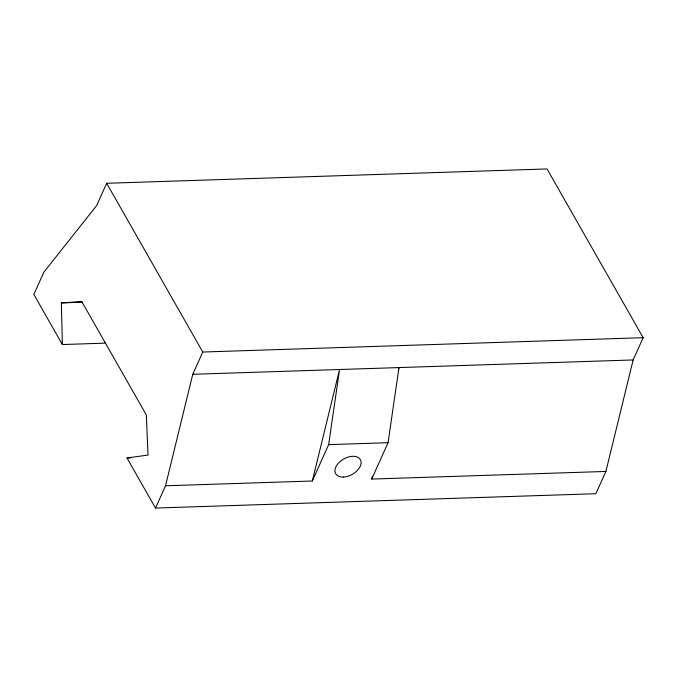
<?xml version="1.0" encoding="UTF-8"?>
<svg xmlns="http://www.w3.org/2000/svg" width="677" height="677" viewBox="0 0 677 677"><rect width="100%" height="100%" fill="white"/><g stroke="black" fill="none" stroke-linecap="round" stroke-linejoin="round"><path stroke-width="1.02" d="M312.309 481.008L328.65 444.637L339.558 369.515L312.309 481.008L165.518 485.79L155.507 508.055L595.887 493.711L605.898 471.446L633.147 359.952L643.15 337.688L547.041 168.945L106.661 183.289L96.659 205.554L43.853 272.188L33.85 294.453L62.377 344.542L105.68 343.129M605.898 471.446L371.724 479.071L388.065 442.707L398.973 367.586L398.474 369.625M165.518 485.79L192.767 374.296L202.77 352.032L106.661 183.289M371.724 479.071L372.477 475.999M155.507 508.055L126.98 457.957L148.018 455.062L146.325 414.916L81.722 301.502L61.362 302.915L62.377 344.542M61.362 302.915L82.442 302.23M202.77 352.032L643.15 337.688M192.767 374.296L633.147 359.952M328.65 444.637L388.065 442.707M126.98 457.957L131.203 457.821M343.349 477.065A14.209 8.818 -29.7 0 0 360.951 461.139A14.209 8.818 -29.7 0 0 339.761 461.832A14.209 8.818 -29.7 0 0 343.349 477.065"/></g></svg>
